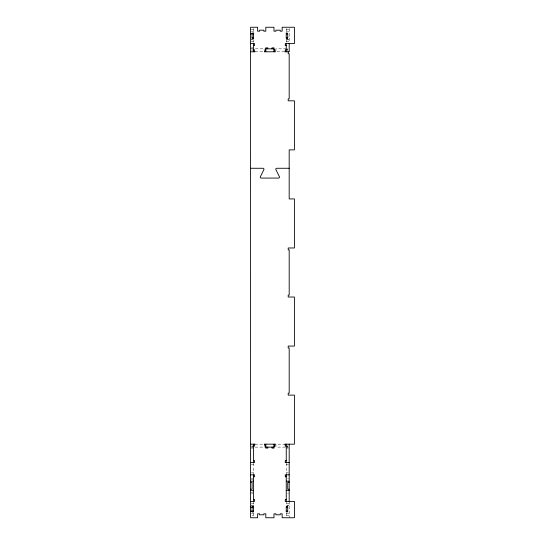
<?xml version="1.0" encoding="UTF-8"?>
<svg xmlns="http://www.w3.org/2000/svg" width="545" height="545" viewBox="0 0 545 545"><rect width="100%" height="100%" fill="white"/><g stroke="black" fill="none" stroke-linecap="round" stroke-linejoin="round"><path stroke-width="0.41" stroke-dasharray="2.73 2.04" d="M252.076 446.137L252.076 447.118L252.069 444.911M287.719 446.137L287.719 447.118L287.719 445.463M287.712 49.813L287.494 48.832M252.056 39.805L251.32 39.84L253.527 39.84M287.726 505.195L288.462 505.161M251.32 29.212L253.527 29.212M286.261 29.212L289.204 29.212M251.32 31.828L253.527 31.828M286.261 31.828L289.204 31.828M288.816 36.406L289.204 36.406M286.261 39.84L289.204 39.84M251.32 41.638L253.527 41.638M286.261 41.638L289.204 41.638M251.32 47.851L253.527 47.851M250.584 48.832L265.149 48.832M286.241 48.832L275.94 48.832L275.94 51.775L283.863 51.775M255.121 51.775L263.841 51.775M255.128 444.175L263.848 444.175M285.451 444.175L275.947 444.175L275.947 447.118L285.451 447.118M251.334 447.118L253.541 447.118M255.128 447.118L265.156 447.118M286.254 447.118L288.462 447.118M251.334 448.099L253.541 448.099M286.254 448.099L288.462 448.099M251.334 464.531L253.541 464.531M286.254 464.531L288.462 464.531M251.334 472.869L253.541 472.869M286.254 472.869L288.462 472.869M251.334 478.421L252.805 478.421M287.726 478.421L288.462 478.421M251.334 479.402L252.805 479.402M251.334 492.155L252.805 492.155M251.334 493.136L252.805 493.136M287.726 493.136L288.462 493.136M251.334 503.362L253.541 503.362M286.254 503.362L289.197 503.362M253.541 505.161L251.334 505.161L252.069 505.195M289.197 505.161L286.254 505.161L286.254 502.054M251.334 513.172L253.541 513.172M286.254 513.172L289.197 513.172M252.069 515.788L253.541 515.788M286.254 515.788L289.197 515.788M287.733 39.805L288.469 39.84M289.204 28.517L289.204 42.251M289.197 501.4L289.197 517.75M287.733 39.458L287.733 39.84M287.733 48.832L287.733 51.039M287.726 505.161L287.726 505.542M286.261 28.517L286.261 32.073M286.261 39.472L286.261 42.251M286.254 463.223L286.254 474.831M286.254 512.736L286.254 516.68M253.527 28.517L253.527 32.073M253.527 40.173L253.527 42.251M253.541 463.223L253.541 474.831M253.541 501.4L253.541 504.561M253.541 512.736L253.541 516.68M252.056 39.458L252.056 39.84M252.056 48.832L252.056 51.039M252.069 505.161L252.069 505.542"/><path stroke-width="0.82" d="M250.584 33.79L253.527 33.79M286.261 33.79L287.733 33.79M252.056 37.878L253.527 37.878A0.736 0.736 0 0 1 252.805 38.613A0.736 0.736 0 0 1 252.069 37.878L252.069 33.667M286.261 37.878L287.733 37.878L287.712 33.667M250.584 43.6L254.522 43.6L254.522 45.562L253.541 45.562M286.241 45.562L285.26 45.562L285.26 43.6L294.416 43.6L294.416 27.25L282.153 27.25L282.153 31.174L280.191 31.174L280.191 30.193L275.94 30.193L275.94 31.174L273.978 31.174L273.978 27.25L265.803 27.25L265.803 31.174L263.841 31.174L263.841 30.193L259.59 30.193L259.59 31.174L257.628 31.174L257.628 27.25L250.584 27.25L250.598 517.75L257.628 517.75L257.628 513.826L259.59 513.826L259.59 514.807L263.841 514.807L263.841 513.826L265.803 513.826L265.803 517.75L273.978 517.75L273.978 513.826L275.94 513.826L275.94 514.807L280.191 514.807L280.191 513.826L282.153 513.826L282.153 517.75L294.416 517.75L294.416 501.4L285.26 501.4L285.26 499.438L286.241 499.438M265.803 48.832L273.978 48.832M253.541 49.813L254.522 49.813L254.522 51.775M265.81 49.813L264.829 49.813L264.829 51.775M273.985 49.813L274.966 49.813L274.966 51.775M286.241 49.813L285.26 49.813L285.26 51.775M250.584 51.775L255.121 51.775M264.495 51.775L275.286 51.775M284.654 51.775L289.204 51.775L289.204 43.355M250.598 168.269L263.01 168.269A0.981 0.981 0 0 1 263.978 169.413L260.265 176.934A0.981 0.981 0 0 0 261.239 178.079L278.543 178.079A0.981 0.981 0 0 0 279.51 176.934L275.797 169.413A0.981 0.981 0 0 1 276.771 168.269L289.184 168.269M250.598 444.175L255.128 444.175M264.502 444.175L275.293 444.175M284.66 444.175L294.416 444.175L294.416 395.125L288.216 395.125L288.216 393.163L289.197 393.163L289.197 348.037L288.216 348.037L288.216 346.075L294.416 346.075L294.416 297.025L288.216 297.025L288.216 295.063L289.197 295.063L289.197 249.937L288.216 249.937L288.216 247.975L294.416 247.975L294.416 198.925L289.184 198.925L289.184 149.875L294.416 149.875L294.416 100.825L288.203 100.825L288.203 98.863L289.184 98.863L289.184 53.737L288.203 53.737L288.203 51.775M253.541 446.137L254.522 446.137L254.522 444.175M265.81 446.137L264.829 446.137L264.829 444.175M273.985 446.137L274.966 446.137L274.966 444.175M286.241 446.137L285.26 446.137L285.26 444.175M265.81 447.118L273.985 447.118M253.541 460.607L254.522 460.607L254.522 462.569L250.598 462.569M286.241 460.607L285.26 460.607L285.26 462.569L289.197 462.569M250.598 474.831L254.522 474.831L254.522 476.793L253.541 476.793M289.197 474.831L285.26 474.831L285.26 476.793L286.241 476.793M250.598 481.221L253.541 481.181M286.254 481.181L289.197 481.221M250.598 482.345L252.069 482.345L252.069 489.212L250.598 489.212M289.197 482.345L287.726 482.345L287.726 489.212L289.197 489.212M250.598 490.33L253.541 490.371M286.254 490.371L289.197 490.33M253.541 499.438L254.522 499.438L254.522 501.4L250.598 501.4M250.598 507.123L253.541 507.123A0.736 0.736 0 0 0 252.805 506.387A0.736 0.736 0 0 0 252.069 507.123L252.069 511.333M286.241 511.333L286.254 507.123L287.726 507.123L287.712 511.333M250.598 511.21L253.541 511.21M286.254 511.21L287.726 511.21M289.197 444.175L289.197 501.4M286.261 32.932L286.241 37.878A0.736 0.736 0 0 0 286.977 38.613A0.736 0.736 0 0 0 287.712 37.878M286.261 43.355L286.241 51.775M286.248 444.175L286.254 462.569M286.254 474.831L286.254 501.4M273.978 51.775L273.985 47.851L272.023 47.851L272.023 48.832M273.985 444.175L273.985 448.099L272.023 448.099L272.023 447.118M267.772 48.832L267.772 47.851L265.81 47.851L265.803 51.775M267.772 447.118L267.772 448.099L265.81 448.099L265.81 444.175M253.527 32.932L253.527 38.981M253.527 43.355L253.541 51.775M253.541 444.175L253.541 462.569M253.541 474.831L253.541 501.4M253.541 505.815L253.541 511.333A0.702 0.702 0 0 1 252.103 511.326M286.275 33.674A0.702 0.702 0 0 1 287.671 33.674M252.103 33.674A0.702 0.702 0 0 1 253.5 33.674M286.241 507.123A0.736 0.736 0 0 1 286.977 506.387A0.736 0.736 0 0 1 287.712 507.123M287.671 511.326A0.702 0.702 0 0 1 286.275 511.326"/></g></svg>
